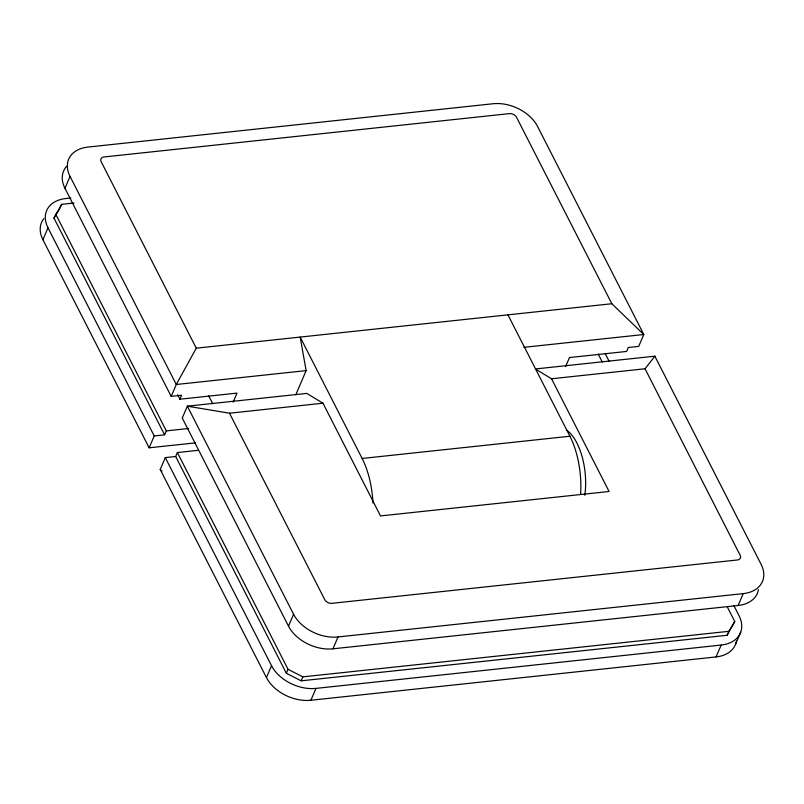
<?xml version="1.0" encoding="UTF-8"?>
<svg xmlns="http://www.w3.org/2000/svg" width="804" height="804" viewBox="0 0 804 804"><rect width="100%" height="100%" fill="white"/><g stroke="black" fill="none" stroke-linecap="round" stroke-linejoin="round"><path stroke-width="1.21" d="M195.342 442.873L149.142 447.808L42.913 239.713L47.999 227.844A35.376 24.17 23.2 0 1 65.888 198.508L70.873 197.975M233.15 402.151L237.019 393.106L179.885 399.216L181.583 395.266L171.192 396.372L64.953 188.277L70.038 176.408A35.376 24.17 23.2 0 1 87.927 147.072L493.103 103.746A35.376 24.17 23.2 0 1 537.554 126.419L643.793 334.514L638.698 346.383L628.316 347.499L626.617 351.448L569.473 357.559L565.604 366.604M149.142 447.808L154.227 435.939L164.619 434.833L53.958 218.065L61.617 204.327L74.069 203M59.918 208.286L61.617 204.327M171.192 396.372L176.277 384.503L196.276 348.182L611.834 303.741L643.793 334.514L523.917 347.328M164.619 434.833L166.317 430.874L55.657 214.105M736.424 641.039A35.376 24.17 23.2 0 1 716.073 656.928L310.897 700.254A35.376 24.17 23.2 0 1 266.446 677.581L160.207 469.486L165.302 457.617L175.684 456.501L177.382 452.551L198.498 450.29M295.782 394.784L306.143 370.614L300.163 337.067L362.132 458.461A58.953 27.326 83.9 0 1 372.945 503.043M266.446 677.581L271.531 665.712L165.302 457.617M288.495 626.145L293.581 614.276L187.342 406.181L306.816 393.407L322.977 403.216L380.513 515.927L609.08 491.485L551.534 378.774L535.384 368.966L654.858 356.192L761.086 564.287A35.376 24.17 23.2 0 1 743.208 593.623L738.112 605.492L332.936 648.818A35.376 24.17 23.2 0 1 288.495 626.145L182.257 418.05L187.342 406.181L229.472 413.206L322.977 403.216M727.359 607.02L734.776 621.542L727.117 635.281L301.168 680.827L286.345 673.27L288.043 669.31L177.382 452.551M301.168 680.827L302.857 676.867L728.816 631.321L734.776 621.542M310.897 700.254L315.982 688.385L721.158 645.059A35.376 24.17 23.2 0 0 739.047 615.723L733.901 605.653M332.936 648.818L338.022 636.949L743.208 593.623M716.073 656.928L721.158 645.059M727.117 635.281L728.816 631.321M735.6 644.115L740.685 632.245M53.958 218.065L59.325 209.261M551.534 378.774L645.039 368.775L654.858 356.192M306.143 370.614L176.277 384.503L70.038 176.408M166.317 430.874L188.679 428.482M362.132 458.461L569.915 436.24A58.953 27.326 83.9 0 1 580.609 493.566M288.043 669.31L302.857 676.867M160.207 469.486L161.986 471.194M611.834 303.741L516.279 116.781A5.829 3.99 23.2 0 0 509.977 113.565L103.455 157.031A5.829 3.99 23.2 0 0 100.912 161.192L196.276 348.182M645.039 368.775L740.394 555.765A5.829 3.99 23.2 0 1 737.851 559.926L331.338 603.392A5.829 3.99 23.2 0 1 325.027 600.176L229.472 413.206M605.181 353.509L609.181 361.338M598.216 354.051L602.216 361.88M507.947 314.856L569.915 436.24M208.718 395.9L212.688 403.668M177.604 394.754L179.885 399.216M175.684 456.501L286.345 673.27M47.999 227.844L154.227 435.939M315.982 688.385A35.376 24.17 23.2 0 1 271.531 665.712M338.022 636.949A35.376 24.17 23.2 0 1 293.581 614.276M758.463 589.603A35.376 24.17 23.2 0 1 738.112 605.492M42.913 239.713A35.376 24.17 23.2 0 1 43.868 218.598M64.953 188.277A35.376 24.17 23.2 0 1 66.611 166.338M566.247 429.939A47.165 21.859 83.9 0 1 584.809 495.244"/></g></svg>
